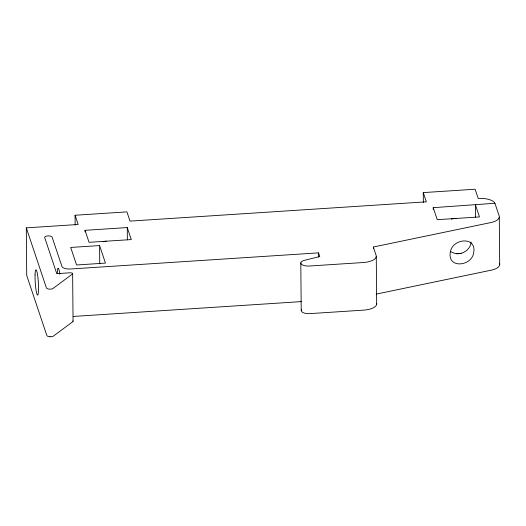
<?xml version="1.0" encoding="UTF-8"?>
<svg xmlns="http://www.w3.org/2000/svg" width="526" height="526" viewBox="0 0 526 526"><rect width="100%" height="100%" fill="white"/><g stroke="black" fill="none" stroke-linecap="round" stroke-linejoin="round"><path stroke-width="0.79" d="M373.355 248.66L373.342 247.016L489.246 222.899A15.537 6.47 -0.5 0 0 499.075 215.653L494.927 203.266A14.958 6.227 -0.5 0 0 478.213 198.46L475.123 189.228L423.266 192.601L423.351 202.451M376.156 294.126L489.66 270.502A15.537 6.47 -0.5 0 0 499.49 263.256M494.927 203.266L433.227 207.671L433.24 209.315M75.159 225.102L75.073 215.252L126.93 211.879L130.021 221.111L426.356 201.833L423.266 192.601M50.082 336.765A3.721 1.552 -0.5 0 1 46.853 335.555L26.714 275.46L26.3 227.857L78.157 224.484L75.073 215.252M85.034 230.322L127.259 227.574L131.276 239.573L89.045 242.322L85.034 230.322L85.048 231.959M99.592 245.563L70.701 247.444L76.566 264.979L105.456 263.099L99.592 245.563L99.756 263.907M373.342 247.016L376.241 255.787A14.958 6.227 -0.5 0 1 363.387 262.513L309.301 266.031A7.482 3.117 -0.5 0 1 301.188 264.006A7.482 3.117 -0.5 0 1 304.593 260.271L319.755 256.55L318.519 252.861L70.339 269.003A7.482 3.117 -0.5 0 1 61.983 266.597L52.087 237.081A3.741 1.558 -0.5 0 0 47.912 235.878A3.741 1.558 -0.5 0 0 44.697 237.561L56.762 273.658L70.096 272.79A2.236 0.927 -0.5 0 1 72.542 273.974L52.666 288.715A3.721 1.552 -0.5 0 1 51.489 289.037L49.648 289.162A3.721 1.552 -0.5 0 1 46.439 287.952L26.3 227.857M456.384 253.802L461.256 253.479M73.213 316.448L301.74 301.582M50.062 336.765L51.903 336.647A3.721 1.552 -0.5 0 0 53.08 336.318L72.963 321.577A2.236 0.927 -0.5 0 0 73.055 321.228A2.255 0.94 -0.5 0 0 72.943 321.005A2.236 0.927 -0.5 0 0 72.838 320.893M433.227 207.671L437.244 219.671L479.469 216.929L475.458 204.93L475.563 217.238M499.286 217.139L499.7 264.742M376.268 256.57L376.682 304.173M318.519 252.861L318.559 256.964M300.806 262.855L301.22 310.458M127.259 227.574L127.371 239.889M72.641 273.744L73.061 321.347M451.321 219.105A12.716 11.46 -18.5 0 1 456.029 218.527M471.112 242.039A12.69 11.434 -18.5 0 1 463.465 252.447A12.69 11.434 -18.5 0 1 450.348 251.316M103.122 241.756A12.716 11.46 -18.5 0 1 106.252 241.191M376.662 303.39A14.958 6.227 -0.5 0 1 363.801 310.116L309.722 313.634A7.482 3.117 -0.5 0 1 301.549 309.689M57.321 273.066A12.716 1.552 86.3 0 1 57.978 268.47M58.005 268.372A12.716 1.539 86.1 0 1 59.477 271.791A12.716 1.506 86.2 0 1 59.865 274.204M450.387 251.842C446.857 268.825 471.454 266.583 473.637 252.986C477.161 235.996 452.57 238.245 450.387 251.842M35.064 274.901A12.716 1.552 86.3 0 0 37.438 295.033A12.716 1.552 86.3 0 0 37.892 277.334A12.716 1.552 86.3 0 0 35.064 274.901"/></g></svg>
